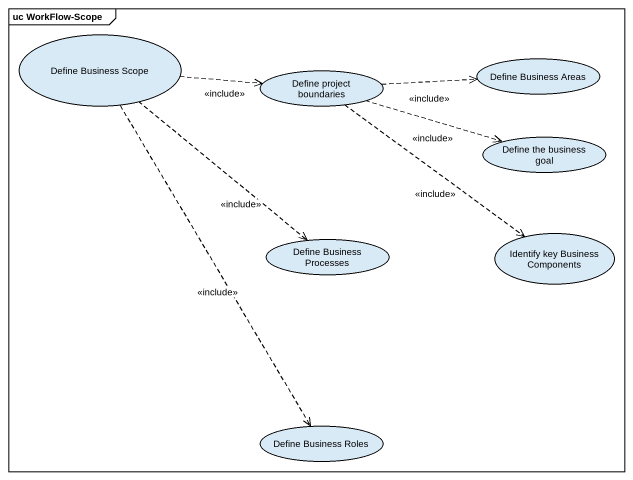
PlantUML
@startuml
mainframe uc WorkFlow-Scope
usecase "Define Business Scope" as Define_Business_Scope
usecase "Define Business Areas" as Define_Business_Areas
usecase "Define project boundaries" as Define_project_boundaries
usecase "Define the business goal" as Define_the_business_goal
usecase "Define Business Processes" as Define_Business_Processes
usecase "Identify key Business Components" as Identify_key_Business
usecase "Define Business Roles" as Define_Business_Roles
Define_Business_Scope .right.> Define_project_boundaries : <<include>>
Define_Business_Scope ..> Define_Business_Processes : <<include>>
Define_Business_Scope ..> Define_Business_Roles : <<include>>
Define_project_boundaries .right.> Define_Business_Areas : <<include>>
Define_project_boundaries .right.> Define_the_business_goal : <<include>>
Define_project_boundaries ..> Identify_key_Business : <<include>>
@enduml
